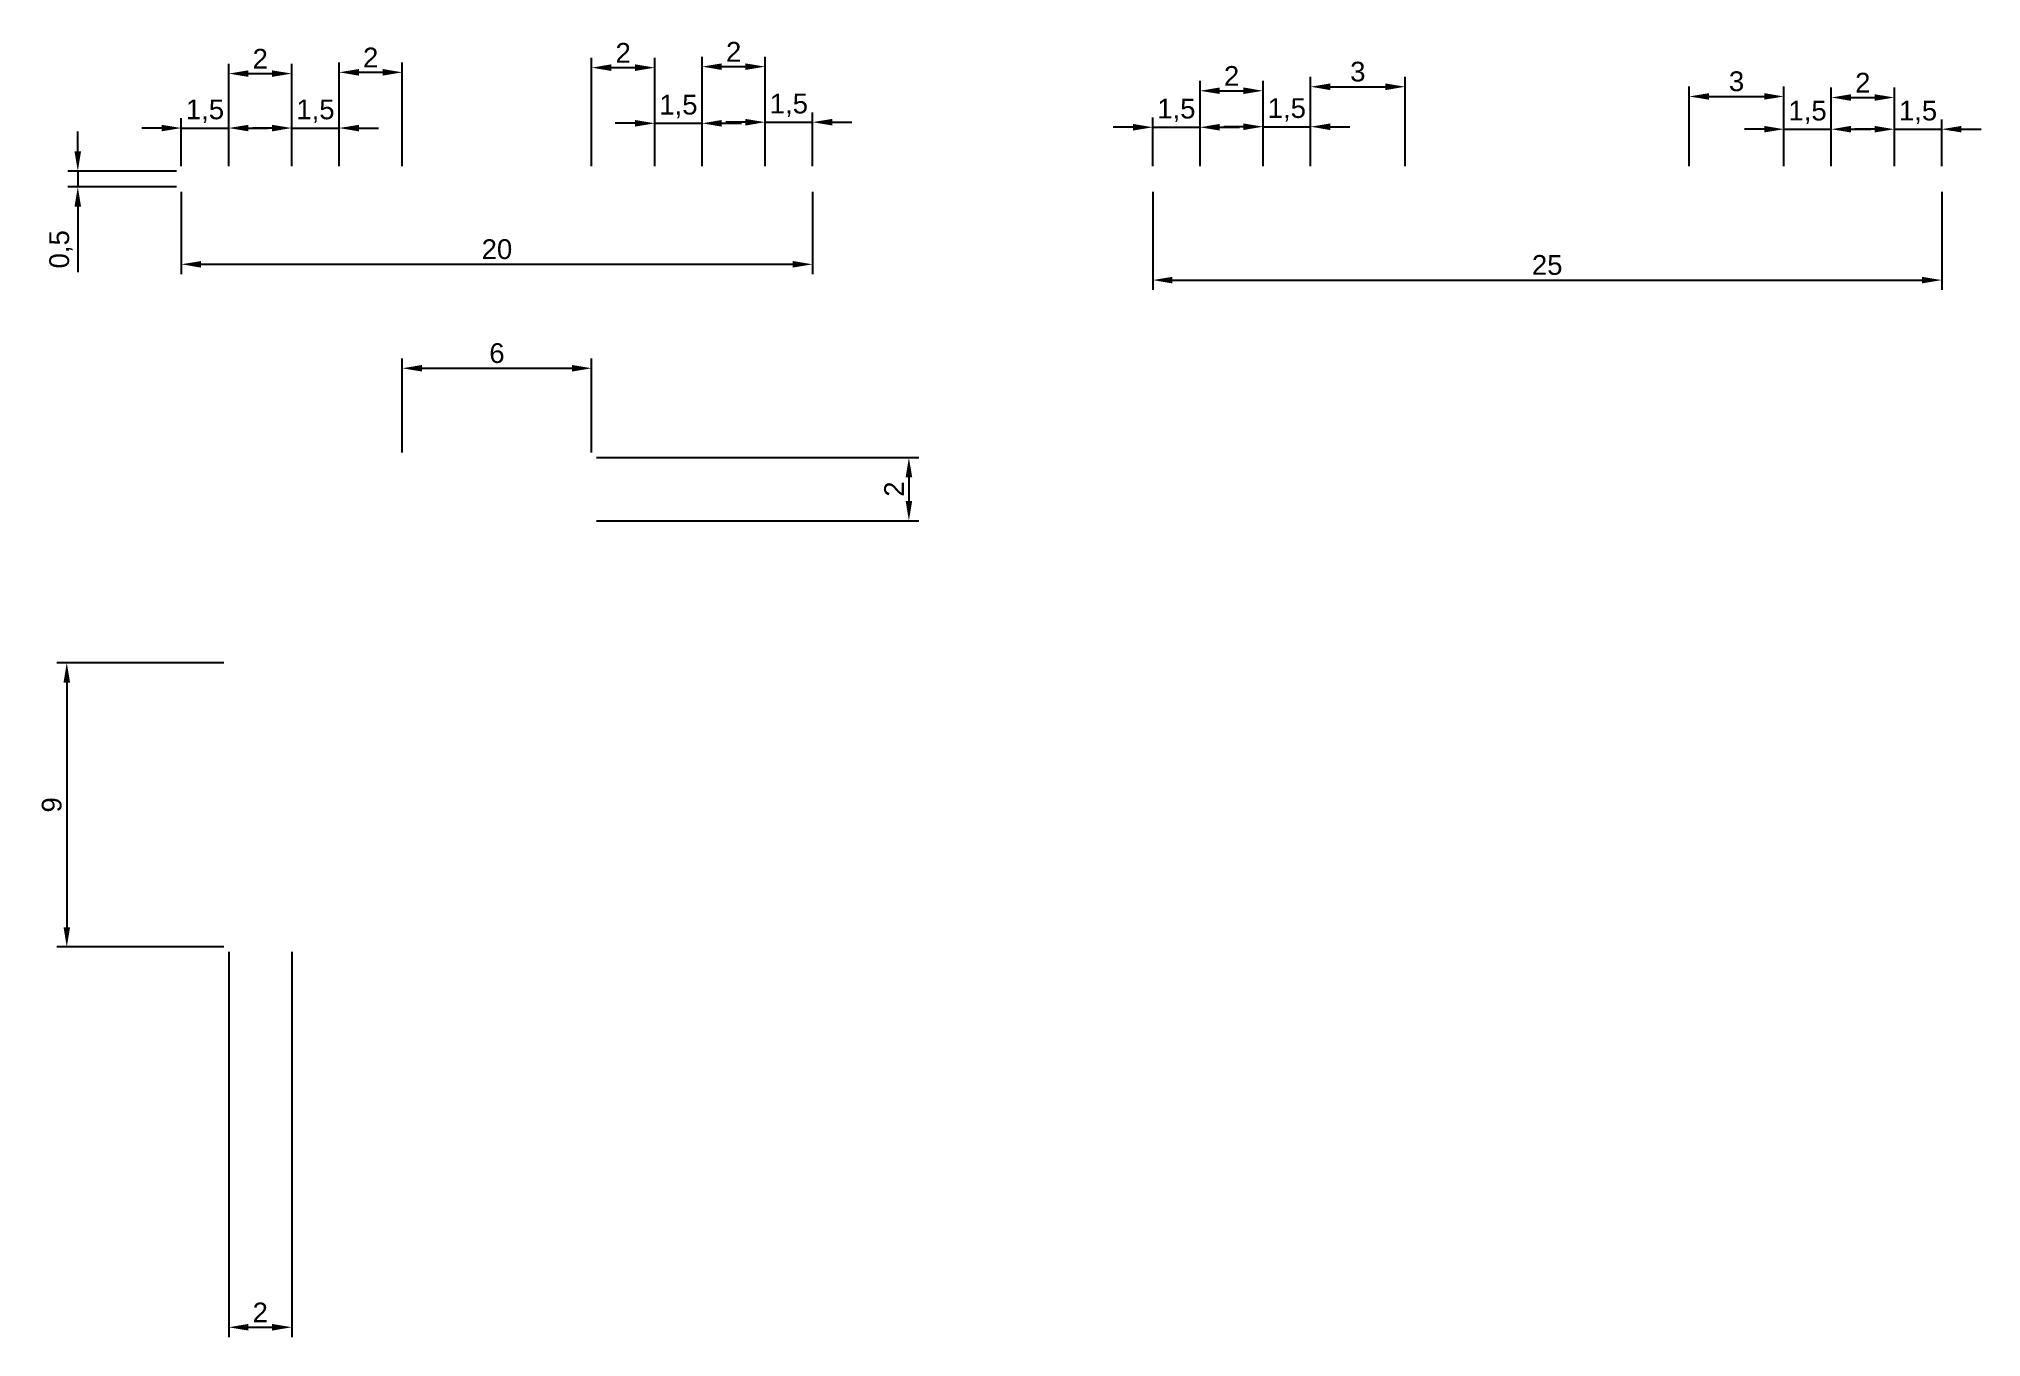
# Paper-space layout '1' of a CAD drawing. Header units: millimetres. Extents: x 7 to 253, y 29 to 193.
import ezdxf

# ---------------------------------------------------------------- set-up
doc = ezdxf.new("R2010")
doc.units = ezdxf.units.MM
doc.styles.get("Standard").update_dxf_attribs({"font": 'arial.ttf'})
doc.dimstyles.new('ISO-25', dxfattribs={"dimtxt": 2.5, "dimasz": 2.5, "dimexe": 1.25, "dimexo": 0.625, "dimtad": 1, "dimtxsty": 'Standard', "dimcen": 2.5, "dimclrd": 1, "dimclre": 1, "dimclrt": 1, "dimadec": 0, "dimazin": 0, "dimtfac": 1, "dimtmove": 0, "dimatfit": 3, "dimfxl": 1, "dimarcsym": 0})

# ---------------------------------------------------------------- blocks, each defined once
blk = doc.blocks.new('*D11')
at = {"color": 1, "lineweight": -2, "transparency": 16777216}
for p, q in [((25.09, 174.02), (25.09, 163.58)), ((105.09, 174.02), (105.09, 163.58)), ((27.59, 164.83), (102.59, 164.83))]:
    blk.add_line(p, q, dxfattribs=at)
at = {"color": 1, "transparency": 16777216}
for points in [[(27.59, 165.24), (27.59, 164.41), (25.09, 164.83)], [(102.59, 165.24), (102.59, 164.41), (105.09, 164.83)]]:
    blk.add_solid(points, dxfattribs=at)
at = {"layer": 'Defpoints', "color": 0, "transparency": 16777216}
for p in [(25.09, 174.64), (105.09, 174.64), (105.09, 164.83)]:
    blk.add_point(p, dxfattribs=at)
at = {"color": 1, "transparency": 16777216, "insert": (65.09, 166.73), "char_height": 2.5, "attachment_point": 5}
blk.add_mtext('20', dxfattribs=at)
blk = doc.blocks.new('*D12')
at = {"color": 1, "lineweight": -2, "transparency": 16777216}
for p, q in [((148.2, 174.02), (148.2, 161.58)), ((248.2, 174.02), (248.2, 161.58)), ((150.7, 162.83), (245.7, 162.83))]:
    blk.add_line(p, q, dxfattribs=at)
at = {"color": 1, "transparency": 16777216}
for points in [[(150.7, 163.24), (150.7, 162.41), (148.2, 162.83)], [(245.7, 163.24), (245.7, 162.41), (248.2, 162.83)]]:
    blk.add_solid(points, dxfattribs=at)
at = {"layer": 'Defpoints', "color": 0, "transparency": 16777216}
for p in [(148.2, 174.64), (248.2, 174.64), (248.2, 162.83)]:
    blk.add_point(p, dxfattribs=at)
at = {"color": 1, "transparency": 16777216, "insert": (198.2, 164.73), "char_height": 2.5, "attachment_point": 5}
blk.add_mtext('25', dxfattribs=at)
blk = doc.blocks.new('*D13')
at = {"color": 1, "lineweight": -2, "transparency": 16777216}
for p, q in [((11.97, 179.14), (11.97, 181.64)), ((24.46, 176.64), (10.72, 176.64)), ((11.97, 176.64), (11.97, 174.64)), ((24.46, 174.64), (10.72, 174.64)), ((11.97, 172.14), (11.97, 163.82))]:
    blk.add_line(p, q, dxfattribs=at)
at = {"color": 1, "transparency": 16777216}
for points in [[(11.55, 179.14), (12.38, 179.14), (11.97, 176.64)], [(11.55, 172.14), (12.38, 172.14), (11.97, 174.64)]]:
    blk.add_solid(points, dxfattribs=at)
at = {"layer": 'Defpoints', "color": 0, "transparency": 16777216}
for p in [(25.09, 176.64), (11.97, 174.64), (25.09, 174.64)]:
    blk.add_point(p, dxfattribs=at)
at = {"color": 1, "transparency": 16777216, "insert": (9.84, 166.73), "char_height": 2.5, "attachment_point": 5, "rotation": 90}
blk.add_mtext('0,5', dxfattribs=at)
blk = doc.blocks.new('*D14')
at = {"color": 1, "lineweight": -2, "transparency": 16777216}
for p, q in [((53.09, 140.98), (53.09, 152.91)), ((77.09, 140.98), (77.09, 152.91)), ((55.59, 151.66), (74.59, 151.66))]:
    blk.add_line(p, q, dxfattribs=at)
at = {"color": 1, "transparency": 16777216}
for points in [[(55.59, 152.07), (55.59, 151.24), (53.09, 151.66)], [(74.59, 152.07), (74.59, 151.24), (77.09, 151.66)]]:
    blk.add_solid(points, dxfattribs=at)
at = {"layer": 'Defpoints', "color": 0, "transparency": 16777216}
for p in [(77.09, 151.66), (53.09, 140.35), (77.09, 140.35)]:
    blk.add_point(p, dxfattribs=at)
at = {"color": 1, "transparency": 16777216, "insert": (65.09, 153.56), "char_height": 2.5, "attachment_point": 5}
blk.add_mtext('6', dxfattribs=at)
blk = doc.blocks.new('*D18')
at = {"color": 1, "lineweight": -2, "transparency": 16777216}
for p, q in [((77.71, 140.35), (118.55, 140.35)), ((117.3, 137.85), (117.3, 134.85)), ((77.71, 132.35), (118.55, 132.35))]:
    blk.add_line(p, q, dxfattribs=at)
at = {"color": 1, "transparency": 16777216}
for points in [[(116.89, 137.85), (117.72, 137.85), (117.3, 140.35)], [(116.89, 134.85), (117.72, 134.85), (117.3, 132.35)]]:
    blk.add_solid(points, dxfattribs=at)
at = {"layer": 'Defpoints', "color": 0, "transparency": 16777216}
for p in [(77.09, 140.35), (77.09, 132.35), (117.3, 132.35)]:
    blk.add_point(p, dxfattribs=at)
at = {"color": 1, "transparency": 16777216, "insert": (115.42, 136.35), "char_height": 2.5, "attachment_point": 5, "rotation": 90}
blk.add_mtext('2', dxfattribs=at)
blk = doc.blocks.new('*D19')
at = {"color": 1, "lineweight": -2, "transparency": 16777216}
for p, q in [((31.09, 77.73), (31.09, 28.92)), ((39.09, 77.73), (39.09, 28.92)), ((33.59, 30.17), (36.59, 30.17))]:
    blk.add_line(p, q, dxfattribs=at)
at = {"color": 1, "transparency": 16777216}
for points in [[(33.59, 30.59), (33.59, 29.75), (31.09, 30.17)], [(36.59, 30.59), (36.59, 29.75), (39.09, 30.17)]]:
    blk.add_solid(points, dxfattribs=at)
at = {"layer": 'Defpoints', "color": 0, "transparency": 16777216}
for p in [(31.09, 78.35), (39.09, 78.35), (39.09, 30.17)]:
    blk.add_point(p, dxfattribs=at)
at = {"color": 1, "transparency": 16777216, "insert": (35.09, 32.05), "char_height": 2.5, "attachment_point": 5}
blk.add_mtext('2', dxfattribs=at)
blk = doc.blocks.new('*D20')
at = {"color": 1, "lineweight": -2, "transparency": 16777216}
for p, q in [((25.09, 177.27), (25.09, 183.34)), ((31.09, 177.27), (31.09, 183.34)), ((22.59, 182.09), (20.09, 182.09)), ((25.09, 182.09), (31.09, 182.09)), ((33.59, 182.09), (36.09, 182.09))]:
    blk.add_line(p, q, dxfattribs=at)
at = {"color": 1, "transparency": 16777216}
for points in [[(22.59, 182.5), (22.59, 181.67), (25.09, 182.09)], [(33.59, 182.5), (33.59, 181.67), (31.09, 182.09)]]:
    blk.add_solid(points, dxfattribs=at)
at = {"layer": 'Defpoints', "color": 0, "transparency": 16777216}
for p in [(31.09, 182.09), (25.09, 176.64), (31.09, 176.64)]:
    blk.add_point(p, dxfattribs=at)
at = {"color": 1, "transparency": 16777216, "insert": (28.09, 184.22), "char_height": 2.5, "attachment_point": 5}
blk.add_mtext('1,5', dxfattribs=at)
blk = doc.blocks.new('*D21')
at = {"color": 1, "lineweight": -2, "transparency": 16777216}
for p, q in [((31.09, 177.27), (31.09, 190.24)), ((39.09, 177.27), (39.09, 190.24)), ((33.59, 188.99), (36.59, 188.99))]:
    blk.add_line(p, q, dxfattribs=at)
at = {"color": 1, "transparency": 16777216}
for points in [[(33.59, 189.4), (33.59, 188.57), (31.09, 188.99)], [(36.59, 189.4), (36.59, 188.57), (39.09, 188.99)]]:
    blk.add_solid(points, dxfattribs=at)
at = {"layer": 'Defpoints', "color": 0, "transparency": 16777216}
for p in [(39.09, 188.99), (31.09, 176.64), (39.09, 176.64)]:
    blk.add_point(p, dxfattribs=at)
at = {"color": 1, "transparency": 16777216, "insert": (35.09, 190.87), "char_height": 2.5, "attachment_point": 5}
blk.add_mtext('2', dxfattribs=at)
blk = doc.blocks.new('*D22')
at = {"color": 1, "lineweight": -2, "transparency": 16777216}
for p, q in [((39.09, 177.27), (39.09, 183.34)), ((45.09, 177.27), (45.09, 183.34)), ((36.59, 182.09), (34.09, 182.09)), ((39.09, 182.09), (45.09, 182.09)), ((47.59, 182.09), (50.09, 182.09))]:
    blk.add_line(p, q, dxfattribs=at)
at = {"color": 1, "transparency": 16777216}
for points in [[(36.59, 182.5), (36.59, 181.67), (39.09, 182.09)], [(47.59, 182.5), (47.59, 181.67), (45.09, 182.09)]]:
    blk.add_solid(points, dxfattribs=at)
at = {"layer": 'Defpoints', "color": 0, "transparency": 16777216}
for p in [(45.09, 182.09), (39.09, 176.64), (45.09, 176.64)]:
    blk.add_point(p, dxfattribs=at)
at = {"color": 1, "transparency": 16777216, "insert": (42.09, 184.22), "char_height": 2.5, "attachment_point": 5}
blk.add_mtext('1,5', dxfattribs=at)
blk = doc.blocks.new('*D23')
at = {"color": 1, "lineweight": -2, "transparency": 16777216}
for p, q in [((45.09, 177.27), (45.09, 190.4)), ((53.09, 177.27), (53.09, 190.4)), ((47.59, 189.15), (50.59, 189.15))]:
    blk.add_line(p, q, dxfattribs=at)
at = {"color": 1, "transparency": 16777216}
for points in [[(47.59, 189.57), (47.59, 188.73), (45.09, 189.15)], [(50.59, 189.57), (50.59, 188.73), (53.09, 189.15)]]:
    blk.add_solid(points, dxfattribs=at)
at = {"layer": 'Defpoints', "color": 0, "transparency": 16777216}
for p in [(53.09, 189.15), (45.09, 176.64), (53.09, 176.64)]:
    blk.add_point(p, dxfattribs=at)
at = {"color": 1, "transparency": 16777216, "insert": (49.09, 191.03), "char_height": 2.5, "attachment_point": 5}
blk.add_mtext('2', dxfattribs=at)
blk = doc.blocks.new('*D24')
at = {"color": 1, "lineweight": -2, "transparency": 16777216}
for p, q in [((145.7, 182.19), (143.2, 182.19)), ((148.2, 177.27), (148.2, 183.44)), ((148.2, 182.19), (154.2, 182.19)), ((154.2, 177.27), (154.2, 183.44)), ((156.7, 182.19), (159.2, 182.19))]:
    blk.add_line(p, q, dxfattribs=at)
at = {"color": 1, "transparency": 16777216}
for points in [[(145.7, 182.61), (145.7, 181.77), (148.2, 182.19)], [(156.7, 182.61), (156.7, 181.77), (154.2, 182.19)]]:
    blk.add_solid(points, dxfattribs=at)
at = {"layer": 'Defpoints', "color": 0, "transparency": 16777216}
for p in [(154.2, 182.19), (148.2, 176.64), (154.2, 176.64)]:
    blk.add_point(p, dxfattribs=at)
at = {"color": 1, "transparency": 16777216, "insert": (151.2, 184.32), "char_height": 2.5, "attachment_point": 5}
blk.add_mtext('1,5', dxfattribs=at)
blk = doc.blocks.new('*D25')
at = {"color": 1, "lineweight": -2, "transparency": 16777216}
for p, q in [((154.2, 177.27), (154.2, 188.06)), ((162.2, 177.27), (162.2, 188.06)), ((156.7, 186.81), (159.7, 186.81))]:
    blk.add_line(p, q, dxfattribs=at)
at = {"color": 1, "transparency": 16777216}
for points in [[(156.7, 187.23), (156.7, 186.4), (154.2, 186.81)], [(159.7, 187.23), (159.7, 186.4), (162.2, 186.81)]]:
    blk.add_solid(points, dxfattribs=at)
at = {"layer": 'Defpoints', "color": 0, "transparency": 16777216}
for p in [(162.2, 186.81), (154.2, 176.64), (162.2, 176.64)]:
    blk.add_point(p, dxfattribs=at)
at = {"color": 1, "transparency": 16777216, "insert": (158.2, 188.69), "char_height": 2.5, "attachment_point": 5}
blk.add_mtext('2', dxfattribs=at)
blk = doc.blocks.new('*D26')
at = {"color": 1, "lineweight": -2, "transparency": 16777216}
for p, q in [((159.7, 182.26), (157.2, 182.26)), ((162.2, 177.27), (162.2, 183.51)), ((162.2, 182.26), (168.2, 182.26)), ((168.2, 177.27), (168.2, 183.51)), ((170.7, 182.26), (173.2, 182.26))]:
    blk.add_line(p, q, dxfattribs=at)
at = {"color": 1, "transparency": 16777216}
for points in [[(159.7, 182.67), (159.7, 181.84), (162.2, 182.26)], [(170.7, 182.67), (170.7, 181.84), (168.2, 182.26)]]:
    blk.add_solid(points, dxfattribs=at)
at = {"layer": 'Defpoints', "color": 0, "transparency": 16777216}
for p in [(168.2, 182.26), (162.2, 176.64), (168.2, 176.64)]:
    blk.add_point(p, dxfattribs=at)
at = {"color": 1, "transparency": 16777216, "insert": (165.2, 184.39), "char_height": 2.5, "attachment_point": 5}
blk.add_mtext('1,5', dxfattribs=at)
blk = doc.blocks.new('*D27')
at = {"color": 1, "lineweight": -2, "transparency": 16777216}
for p, q in [((168.2, 177.27), (168.2, 188.57)), ((170.7, 187.32), (177.7, 187.32)), ((180.2, 177.27), (180.2, 188.57))]:
    blk.add_line(p, q, dxfattribs=at)
at = {"color": 1, "transparency": 16777216}
for points in [[(170.7, 187.74), (170.7, 186.9), (168.2, 187.32)], [(177.7, 187.74), (177.7, 186.9), (180.2, 187.32)]]:
    blk.add_solid(points, dxfattribs=at)
at = {"layer": 'Defpoints', "color": 0, "transparency": 16777216}
for p in [(180.2, 187.32), (168.2, 176.64), (180.2, 176.64)]:
    blk.add_point(p, dxfattribs=at)
at = {"color": 1, "transparency": 16777216, "insert": (174.2, 189.22), "char_height": 2.5, "attachment_point": 5}
blk.add_mtext('3', dxfattribs=at)
blk = doc.blocks.new('*D28')
at = {"color": 1, "lineweight": -2, "transparency": 16777216}
for p, q in [((77.09, 177.27), (77.09, 190.99)), ((79.59, 189.74), (82.59, 189.74)), ((85.09, 177.27), (85.09, 190.99))]:
    blk.add_line(p, q, dxfattribs=at)
at = {"color": 1, "transparency": 16777216}
for points in [[(79.59, 190.16), (79.59, 189.32), (77.09, 189.74)], [(82.59, 190.16), (82.59, 189.32), (85.09, 189.74)]]:
    blk.add_solid(points, dxfattribs=at)
at = {"layer": 'Defpoints', "color": 0, "transparency": 16777216}
for p in [(85.09, 189.74), (77.09, 176.64), (85.09, 176.64)]:
    blk.add_point(p, dxfattribs=at)
at = {"color": 1, "transparency": 16777216, "insert": (81.09, 191.62), "char_height": 2.5, "attachment_point": 5}
blk.add_mtext('2', dxfattribs=at)
blk = doc.blocks.new('*D29')
at = {"color": 1, "lineweight": -2, "transparency": 16777216}
for p, q in [((82.59, 182.69), (80.09, 182.69)), ((85.09, 177.27), (85.09, 183.94)), ((85.09, 182.69), (91.09, 182.69)), ((91.09, 177.27), (91.09, 183.94)), ((93.59, 182.69), (96.09, 182.69))]:
    blk.add_line(p, q, dxfattribs=at)
at = {"color": 1, "transparency": 16777216}
for points in [[(82.59, 183.11), (82.59, 182.27), (85.09, 182.69)], [(93.59, 183.11), (93.59, 182.27), (91.09, 182.69)]]:
    blk.add_solid(points, dxfattribs=at)
at = {"layer": 'Defpoints', "color": 0, "transparency": 16777216}
for p in [(91.09, 182.69), (85.09, 176.64), (91.09, 176.64)]:
    blk.add_point(p, dxfattribs=at)
at = {"color": 1, "transparency": 16777216, "insert": (88.09, 184.82), "char_height": 2.5, "attachment_point": 5}
blk.add_mtext('1,5', dxfattribs=at)
blk = doc.blocks.new('*D30')
at = {"color": 1, "lineweight": -2, "transparency": 16777216}
for p, q in [((91.09, 177.27), (91.09, 191.12)), ((93.59, 189.87), (96.59, 189.87)), ((99.09, 177.27), (99.09, 191.12))]:
    blk.add_line(p, q, dxfattribs=at)
at = {"color": 1, "transparency": 16777216}
for points in [[(93.59, 190.28), (93.59, 189.45), (91.09, 189.87)], [(96.59, 190.28), (96.59, 189.45), (99.09, 189.87)]]:
    blk.add_solid(points, dxfattribs=at)
at = {"layer": 'Defpoints', "color": 0, "transparency": 16777216}
for p in [(99.09, 189.87), (91.09, 176.64), (99.09, 176.64)]:
    blk.add_point(p, dxfattribs=at)
at = {"color": 1, "transparency": 16777216, "insert": (95.09, 191.75), "char_height": 2.5, "attachment_point": 5}
blk.add_mtext('2', dxfattribs=at)
blk = doc.blocks.new('*D31')
at = {"color": 1, "lineweight": -2, "transparency": 16777216}
for p, q in [((96.59, 182.83), (94.09, 182.83)), ((99.09, 177.27), (99.09, 184.08)), ((99.09, 182.83), (105.09, 182.83)), ((105.09, 177.27), (105.09, 184.08)), ((107.59, 182.83), (110.09, 182.83))]:
    blk.add_line(p, q, dxfattribs=at)
at = {"color": 1, "transparency": 16777216}
for points in [[(96.59, 183.25), (96.59, 182.41), (99.09, 182.83)], [(107.59, 183.25), (107.59, 182.41), (105.09, 182.83)]]:
    blk.add_solid(points, dxfattribs=at)
at = {"layer": 'Defpoints', "color": 0, "transparency": 16777216}
for p in [(105.09, 182.83), (99.09, 176.64), (105.09, 176.64)]:
    blk.add_point(p, dxfattribs=at)
at = {"color": 1, "transparency": 16777216, "insert": (102.09, 184.96), "char_height": 2.5, "attachment_point": 5}
blk.add_mtext('1,5', dxfattribs=at)
blk = doc.blocks.new('*D34')
at = {"color": 1, "lineweight": -2, "transparency": 16777216}
for p, q in [((30.46, 114.35), (9.32, 114.35)), ((10.57, 111.85), (10.57, 80.85)), ((30.46, 78.35), (9.32, 78.35))]:
    blk.add_line(p, q, dxfattribs=at)
at = {"color": 1, "transparency": 16777216}
for points in [[(10.16, 111.85), (10.99, 111.85), (10.57, 114.35)], [(10.16, 80.85), (10.99, 80.85), (10.57, 78.35)]]:
    blk.add_solid(points, dxfattribs=at)
at = {"layer": 'Defpoints', "color": 0, "transparency": 16777216}
for p in [(31.09, 114.35), (10.57, 78.35), (31.09, 78.35)]:
    blk.add_point(p, dxfattribs=at)
at = {"color": 1, "transparency": 16777216, "insert": (8.67, 96.35), "char_height": 2.5, "attachment_point": 5, "rotation": 90}
blk.add_mtext('9', dxfattribs=at)
blk = doc.blocks.new('*D35')
at = {"color": 1, "lineweight": -2, "transparency": 16777216}
for p, q in [((216.2, 177.27), (216.2, 187.34)), ((228.2, 177.27), (228.2, 187.34)), ((218.7, 186.09), (225.7, 186.09))]:
    blk.add_line(p, q, dxfattribs=at)
at = {"color": 1, "transparency": 16777216}
for points in [[(218.7, 186.51), (218.7, 185.68), (216.2, 186.09)], [(225.7, 186.51), (225.7, 185.68), (228.2, 186.09)]]:
    blk.add_solid(points, dxfattribs=at)
at = {"layer": 'Defpoints', "color": 0, "transparency": 16777216}
for p in [(228.2, 186.09), (216.2, 176.64), (228.2, 176.64)]:
    blk.add_point(p, dxfattribs=at)
at = {"color": 1, "transparency": 16777216, "insert": (222.2, 188), "char_height": 2.5, "attachment_point": 5}
blk.add_mtext('3', dxfattribs=at)
blk = doc.blocks.new('*D36')
at = {"color": 1, "lineweight": -2, "transparency": 16777216}
for p, q in [((228.2, 177.27), (228.2, 183.19)), ((234.2, 177.27), (234.2, 183.19)), ((225.7, 181.94), (223.2, 181.94)), ((228.2, 181.94), (234.2, 181.94)), ((236.7, 181.94), (239.2, 181.94))]:
    blk.add_line(p, q, dxfattribs=at)
at = {"color": 1, "transparency": 16777216}
for points in [[(225.7, 182.36), (225.7, 181.53), (228.2, 181.94)], [(236.7, 182.36), (236.7, 181.53), (234.2, 181.94)]]:
    blk.add_solid(points, dxfattribs=at)
at = {"layer": 'Defpoints', "color": 0, "transparency": 16777216}
for p in [(234.2, 181.94), (228.2, 176.64), (234.2, 176.64)]:
    blk.add_point(p, dxfattribs=at)
at = {"color": 1, "transparency": 16777216, "insert": (231.2, 184.07), "char_height": 2.5, "attachment_point": 5}
blk.add_mtext('1,5', dxfattribs=at)
blk = doc.blocks.new('*D37')
at = {"color": 1, "lineweight": -2, "transparency": 16777216}
for p, q in [((234.2, 177.27), (234.2, 187.21)), ((242.2, 177.27), (242.2, 187.21)), ((236.7, 185.96), (239.7, 185.96))]:
    blk.add_line(p, q, dxfattribs=at)
at = {"color": 1, "transparency": 16777216}
for points in [[(236.7, 186.37), (236.7, 185.54), (234.2, 185.96)], [(239.7, 186.37), (239.7, 185.54), (242.2, 185.96)]]:
    blk.add_solid(points, dxfattribs=at)
at = {"layer": 'Defpoints', "color": 0, "transparency": 16777216}
for p in [(242.2, 185.96), (234.2, 176.64), (242.2, 176.64)]:
    blk.add_point(p, dxfattribs=at)
at = {"color": 1, "transparency": 16777216, "insert": (238.2, 187.84), "char_height": 2.5, "attachment_point": 5}
blk.add_mtext('2', dxfattribs=at)
blk = doc.blocks.new('*D38')
at = {"color": 1, "lineweight": -2, "transparency": 16777216}
for p, q in [((242.2, 177.27), (242.2, 183.19)), ((248.2, 177.27), (248.2, 183.19)), ((239.7, 181.94), (237.2, 181.94)), ((242.2, 181.94), (248.2, 181.94)), ((250.7, 181.94), (253.2, 181.94))]:
    blk.add_line(p, q, dxfattribs=at)
at = {"color": 1, "transparency": 16777216}
for points in [[(239.7, 182.36), (239.7, 181.53), (242.2, 181.94)], [(250.7, 182.36), (250.7, 181.53), (248.2, 181.94)]]:
    blk.add_solid(points, dxfattribs=at)
at = {"layer": 'Defpoints', "color": 0, "transparency": 16777216}
for p in [(248.2, 181.94), (242.2, 176.64), (248.2, 176.64)]:
    blk.add_point(p, dxfattribs=at)
at = {"color": 1, "transparency": 16777216, "insert": (245.2, 184.07), "char_height": 2.5, "attachment_point": 5}
blk.add_mtext('1,5', dxfattribs=at)

psp = doc.layouts.new('1')

# ---------------------------------------------------------------- dimensions: what is measured, and where the dimension line sits
for base, p1, p2, picture, middle in [((39.087, 188.987), (31.087, 176.642), (39.087, 176.642), '*D21', (35.087, 190.867)), ((53.087, 189.151), (45.087, 176.642), (53.087, 176.642), '*D23', (49.087, 191.031)), ((85.087, 189.739), (77.087, 176.642), (85.087, 176.642), '*D28', (81.087, 191.619)), ((99.087, 189.867), (91.087, 176.642), (99.087, 176.642), '*D30', (95.087, 191.747)), ((162.201, 186.812), (154.201, 176.642), (162.201, 176.642), '*D25', (158.201, 188.692)), ((180.201, 187.319), (168.201, 176.642), (180.201, 176.642), '*D27', (174.201, 189.222)), ((228.201, 186.095), (216.201, 176.642), (228.201, 176.642), '*D35', (222.201, 187.997)), ((242.201, 185.956), (234.201, 176.642), (242.201, 176.642), '*D37', (238.201, 187.836)), ((31.087, 182.088), (25.087, 176.642), (31.087, 176.642), '*D20', (28.087, 184.216)), ((45.087, 182.088), (39.087, 176.642), (45.087, 176.642), '*D22', (42.087, 184.216)), ((91.087, 182.692), (85.087, 176.642), (91.087, 176.642), '*D29', (88.087, 184.819)), ((105.087, 182.83), (99.087, 176.642), (105.087, 176.642), '*D31', (102.087, 184.957)), ((154.201, 182.189), (148.201, 176.642), (154.201, 176.642), '*D24', (151.201, 184.316)), ((168.201, 182.258), (162.201, 176.642), (168.201, 176.642), '*D26', (165.201, 184.385)), ((234.201, 181.944), (228.201, 176.642), (234.201, 176.642), '*D36', (231.201, 184.072)), ((248.201, 181.944), (242.201, 176.642), (248.201, 176.642), '*D38', (245.201, 184.072)), ((105.087, 164.828), (25.087, 174.642), (105.087, 174.642), '*D11', (65.087, 166.729)), ((248.201, 162.827), (148.201, 174.642), (248.201, 174.642), '*D12', (198.201, 164.728)), ((77.087, 151.655), (53.087, 140.353), (77.087, 140.353), '*D14', (65.087, 153.556)), ((39.087, 30.169), (31.087, 78.353), (39.087, 78.353), '*D19', (35.087, 32.049))]:
    dim = psp.add_linear_dim(base=base, p1=p1, p2=p2, dimstyle='ISO-25', override={"dimlfac": -0.25})
    dim.commit()
    dim.dimension.update_dxf_attribs({"geometry": picture, "text_midpoint": middle})
for base, p1, p2, picture, middle in [((11.967, 174.642), (25.087, 176.642), (25.087, 174.642), '*D13', (9.839, 166.732)), ((117.304, 132.353), (77.087, 140.353), (77.087, 132.353), '*D18', (115.424, 136.353)), ((10.573, 78.353), (31.087, 114.353), (31.087, 78.353), '*D34', (8.672, 96.353))]:
    dim = psp.add_linear_dim(base=base, p1=p1, p2=p2, angle=90, dimstyle='ISO-25', override={"dimlfac": -0.25})
    dim.commit()
    dim.dimension.update_dxf_attribs({"geometry": picture, "text_midpoint": middle})

doc.saveas('drawing.dxf')
